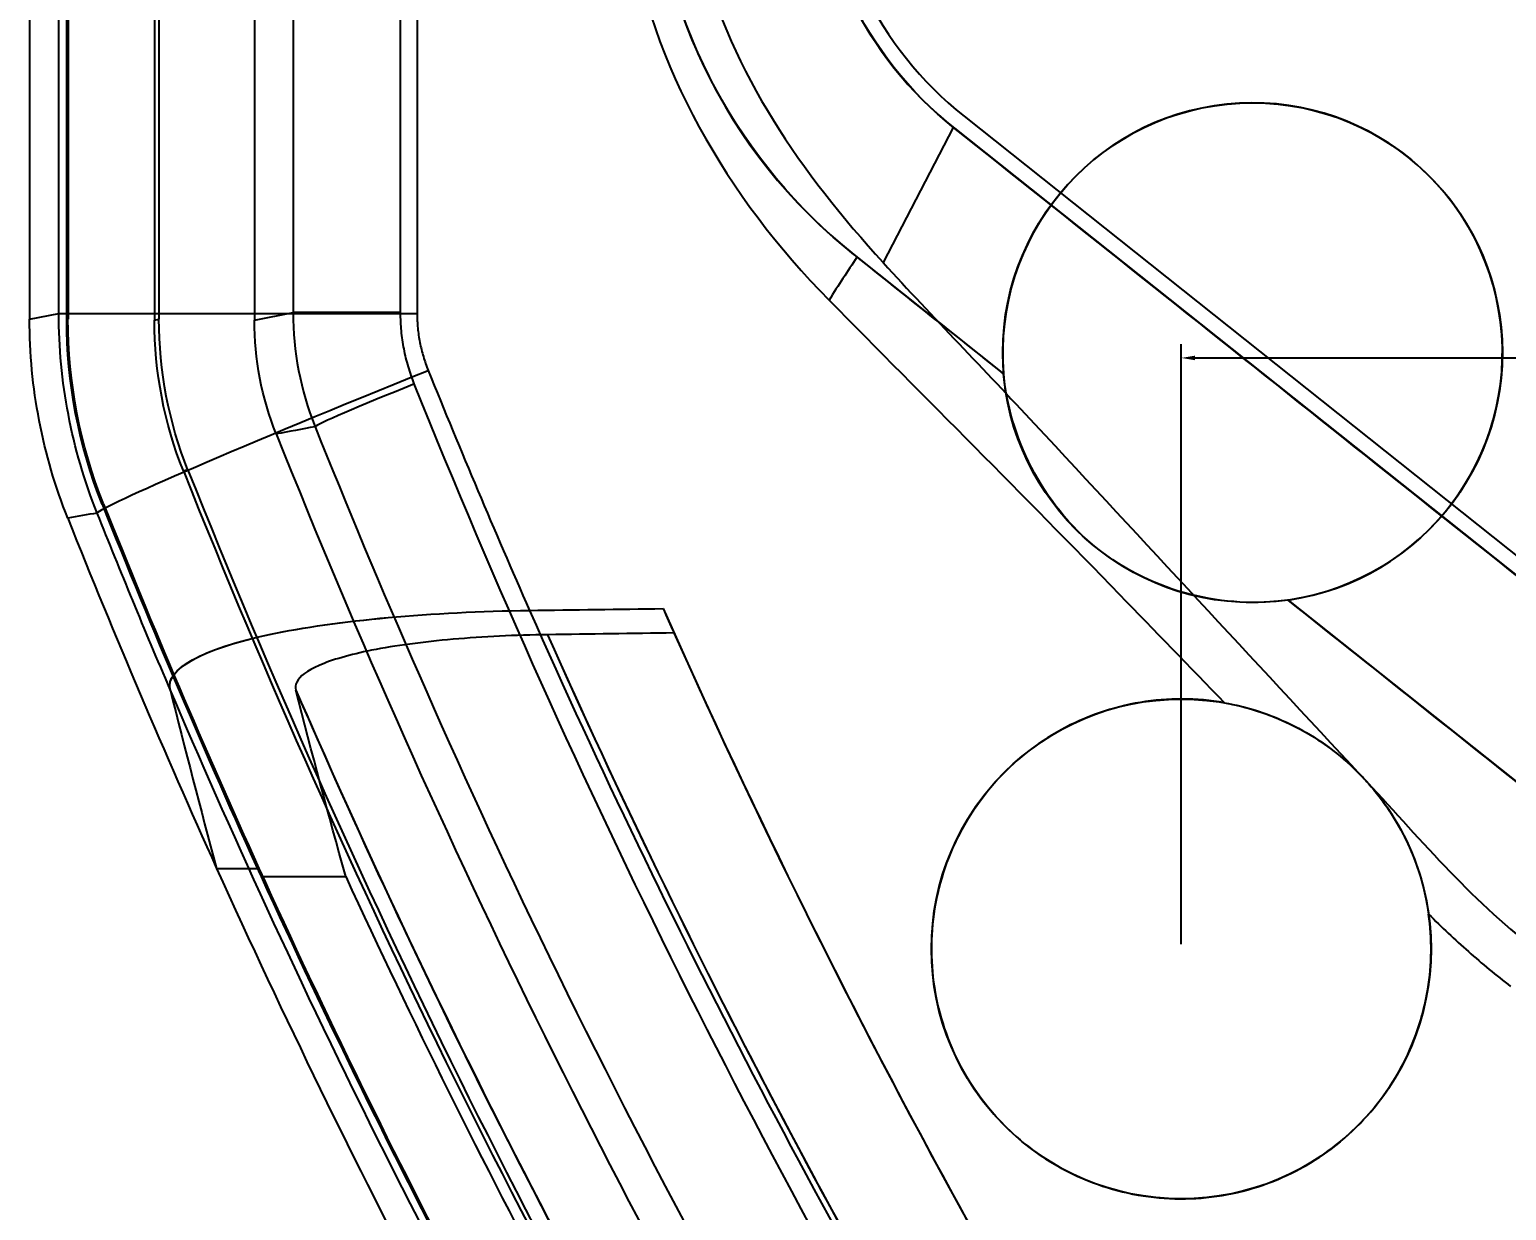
# Model space of a CAD drawing. Header units: inches. Extents: x -850 to 339, y -315 to 884.
# Drawn here: x -720.28 to -701.07, y 528.23 to 543.59 of the extents above; entities that cross this region are included whole.
import ezdxf
from ezdxf.lldxf.tags import DXFTag

# ---------------------------------------------------------------- set-up
doc = ezdxf.new("R2010")
doc.units = ezdxf.units.IN
doc.header["$MEASUREMENT"] = 0
doc.layers.add('SX$17', color=7, linetype='Continuous', true_color=0xffffff)
for name, color, linetype in [('VE001I431$0000000000011', 255, 'Continuous'), ('VE001I433$0000000000011', 255, 'Continuous'), ('VE001I434$0000000000011', 255, 'Continuous'), ('VE001I450$1000000100011', 255, 'Continuous'), ('VE001I451$1000000100011', 255, 'Continuous'), ('VE200I1$1011000101111', 255, 'Continuous'), ('VE200I10$0000000000011', 255, 'Continuous'), ('VE200I1019$0000000000011', 255, 'Continuous'), ('VE200I1020$0000000000011', 255, 'Continuous'), ('VE200I1040$0000000000011', 255, 'Continuous'), ('VE200I1046$0000000000011', 255, 'Continuous'), ('VE200I1054$0000000000011', 255, 'Continuous'), ('VE200I1056$0000000000011', 255, 'Continuous'), ('VE200I1057$0000000000011', 255, 'Continuous'), ('VE200I1081$0000000000011', 255, 'Continuous'), ('VE200I1082$0000000000011', 255, 'Continuous'), ('VE200I1083$0000000000011', 255, 'Continuous'), ('VE200I1096$1011000101111', 255, 'Continuous'), ('VE200I1098$1011000101111', 255, 'Continuous'), ('VE200I11$0000000000011', 255, 'Continuous'), ('VE200I1103$0000000000011', 255, 'Continuous'), ('VE200I1124$0000000000011', 255, 'Continuous'), ('VE200I1126$0001000000011', 255, 'Continuous'), ('VE200I1127$0011000001111', 255, 'Continuous'), ('VE200I1151$0000000000011', 255, 'Continuous'), ('VE200I1152$0000000000011', 255, 'Continuous'), ('VE200I1153$0000000000011', 255, 'Continuous'), ('VE200I1154$0000000000111', 255, 'Continuous'), ('VE200I1158$0000000000111', 255, 'Continuous'), ('VE200I1159$0000000000011', 255, 'Continuous'), ('VE200I13$1011000101111', 255, 'Continuous'), ('VE200I1322$0000000000011', 255, 'Continuous'), ('VE200I1330$1011000101111', 255, 'Continuous'), ('VE200I1331$0000000000011', 255, 'Continuous'), ('VE200I1332$0011000001111', 255, 'Continuous'), ('VE200I1333$0000000000011', 255, 'Continuous'), ('VE200I1334$0000000000011', 255, 'Continuous'), ('VE200I1337$0000000000011', 255, 'Continuous'), ('VE200I1338$0000000000011', 255, 'Continuous'), ('VE200I1340$0000000000011', 255, 'Continuous'), ('VE200I1341$0000000000011', 255, 'Continuous'), ('VE200I1343$0000000000011', 255, 'Continuous'), ('VE200I14$1011000101111', 255, 'Continuous'), ('VE200I15$1011000101111', 255, 'Continuous'), ('VE200I25$0011000001111', 255, 'Continuous'), ('VE200I26$0011000001111', 255, 'Continuous'), ('VE200I35$0000000000011', 255, 'Continuous'), ('VE200I36$0000000000011', 255, 'Continuous'), ('VE200I458$0000000000011', 255, 'Continuous'), ('VE200I459$0000000000011', 255, 'Continuous'), ('VE200I460$0000000000011', 255, 'Continuous'), ('VE200I469$0000000000011', 255, 'Continuous'), ('VE200I470$0000000000011', 255, 'Continuous'), ('VE200I471$0000000000011', 255, 'Continuous'), ('VE200I472$0000000000011', 255, 'Continuous'), ('VE200I49$1011000101111', 255, 'Continuous'), ('VE200I50$1001000100011', 255, 'Continuous'), ('VE200I51$0000000000011', 255, 'Continuous'), ('VE200I510$0000000000011', 255, 'Continuous'), ('VE200I52$0000000000011', 255, 'Continuous'), ('VE200I53$0000000000011', 255, 'Continuous'), ('VE200I544$0000000000011', 255, 'Continuous'), ('VE200I57$0000000000011', 255, 'Continuous'), ('VE200I58$0000000000011', 255, 'Continuous'), ('VE200I586$0000000000011', 255, 'Continuous'), ('VE200I6$0000000000011', 255, 'Continuous'), ('VE200I603$1001000100011', 255, 'Continuous'), ('VE200I604$1011000101111', 255, 'Continuous'), ('VE200I605$1011000101111', 255, 'Continuous'), ('VE200I606$1011000101111', 255, 'Continuous'), ('VE200I607$1010000101111', 255, 'Continuous'), ('VE200I62$1001010100011', 255, 'Continuous'), ('VE200I631$1011000101111', 255, 'Continuous'), ('VE200I635$0000000000011', 255, 'Continuous'), ('VE200I636$0000000000011', 255, 'Continuous'), ('VE200I637$1011000101111', 255, 'Continuous'), ('VE200I638$1011000101111', 255, 'Continuous'), ('VE200I639$1011000101111', 255, 'Continuous'), ('VE200I645$1001000100011', 255, 'Continuous'), ('VE200I648$0011000001111', 255, 'Continuous'), ('VE200I649$0011000001111', 255, 'Continuous'), ('VE200I693$0011000001111', 255, 'Continuous'), ('VE200I697$0000000000011', 255, 'Continuous'), ('VE200I698$0000000000011', 255, 'Continuous'), ('VE200I7$0000000000011', 255, 'Continuous'), ('VE200I704$0011000001111', 255, 'Continuous'), ('VE200I708$0000000000011', 255, 'Continuous'), ('VE200I709$0000000000011', 255, 'Continuous'), ('VE200I784$0000000000011', 255, 'Continuous'), ('VE200I786$0000000000011', 255, 'Continuous'), ('VE200I811$0000000000011', 255, 'Continuous'), ('VE200I869$0011000001111', 255, 'Continuous'), ('VE200I870$0011000001111', 255, 'Continuous'), ('VE200I872$0000000000011', 255, 'Continuous'), ('VE200I874$0001000000011', 255, 'Continuous'), ('VE200I875$0011000001111', 255, 'Continuous'), ('VE200I921$0000000000011', 255, 'Continuous'), ('VE200I922$0000000000011', 255, 'Continuous'), ('VE200I923$0000000000011', 255, 'Continuous'), ('VE200I924$0000000000011', 255, 'Continuous'), ('VE200I925$0000000000011', 255, 'Continuous'), ('VE200I936$1001000100011', 255, 'Continuous'), ('VE200I937$1011000101111', 255, 'Continuous'), ('VE200I938$1001000100011', 255, 'Continuous'), ('VE200I939$1011000101111', 255, 'Continuous'), ('VE200I975$1001000110011', 255, 'Continuous'), ('VE200I976$1001000110011', 255, 'Continuous'), ('VE200I977$1001000110011', 255, 'Continuous'), ('VE200I978$1000000100011', 255, 'Continuous'), ('VE200I979$1000000110011', 255, 'Continuous'), ('VE200I980$1000000100011', 255, 'Continuous'), ('VE200I982$1001000110011', 255, 'Continuous')]:
    doc.layers.add(name, color=color, linetype=linetype)
tags = doc.linetypes.add('HIDDEN', pattern=[0.5, 0.25, -0.25]).pattern_tags.tags
tags[6:7] = [DXFTag(74, 4), DXFTag(75, 0), DXFTag(340, '0'), DXFTag(46, 0.0), DXFTag(50, 0.0), DXFTag(44, 0.0), DXFTag(45, 0.0)]
tags[4:5] = [DXFTag(74, 4), DXFTag(75, 0), DXFTag(340, '0'), DXFTag(46, 0.0), DXFTag(50, 0.0), DXFTag(44, 0.0), DXFTag(45, 0.0)]
doc.dimstyles.get("Standard").update_dxf_attribs({"dimtxt": 5, "dimasz": 0.18, "dimexe": 0.18, "dimexo": 0.0625, "dimgap": 0.09, "dimtad": 0, "dimtih": 1, "dimtoh": 1, "dimzin": 0, "dimdsep": 46, "dimtxsty": 'Standard', "dimcen": 0.09, "dimclrt": 3, "dimadec": 0, "dimazin": 0, "dimtfac": 1, "dimtofl": 0, "dimtmove": 0, "dimatfit": 3, "dimfxl": 0, "dimtolj": 1, "dimtzin": 0, "dimarcsym": 0})

# ---------------------------------------------------------------- blocks, each defined once
blk = doc.blocks.new('*D50')
at = {"color": 0, "lineweight": -2}
for p, q in [((-705.3, 531.695), (-705.3, 539.498)), ((-635.1, 531.695), (-635.1, 539.498)), ((-705.12, 539.318), (-679.457, 539.318)), ((-635.28, 539.318), (-660.944, 539.318))]:
    blk.add_line(p, q, dxfattribs=at)
at = {"color": 0}
for points in [[(-705.12, 539.348), (-705.12, 539.288), (-705.3, 539.318)], [(-635.28, 539.348), (-635.28, 539.288), (-635.1, 539.318)]]:
    blk.add_solid(points, dxfattribs=at)
at = {"layer": 'Defpoints', "color": 0}
for p in [(-635.1, 539.318), (-705.3, 531.632, 1.3), (-635.1, 531.632, 1.3)]:
    blk.add_point(p, dxfattribs=at)
at = {"color": 3, "insert": (-670.2, 539.318), "char_height": 5, "attachment_point": 5}
blk.add_mtext('\\A1;70.20', dxfattribs=at)

msp = doc.modelspace()

# ---------------------------------------------------------------- linework, layer by layer
at = {"layer": 'SX$17', "color": 9, "linetype": 'HIDDEN'}
for p, q in [((-701.122, 539.386, -10.3), (-701.122, 539.386, -1.9)), ((-702.05, 531.632, -11.7), (-702.05, 531.632, 1.941))]:
    msp.add_line(p, q, dxfattribs=at)
at = {"layer": 'VE001I431$0000000000011', "color": 21}
msp.add_arc((-705.2, 546.14, 0.1), 4.7, 180, 231.5, dxfattribs=at)
at = {"layer": 'VE001I433$0000000000011', "color": 21}
msp.add_line((-708.126, 542.462, 0.1), (-698.855, 535.088, 0.1), dxfattribs=at)
at = {"layer": 'VE001I434$0000000000011', "color": 21}
msp.add_line((-708.126, 542.462, 1.8), (-708.126, 542.462, 0.1), dxfattribs=at)
at = {"layer": 'VE001I450$1000000100011', "color": 21}
msp.add_arc((-705.2, 546.14, 1.8), 4.7, 180, 231.5, dxfattribs=at)
at = {"layer": 'VE001I451$1000000100011', "color": 21}
msp.add_line((-708.126, 542.462, 1.8), (-698.855, 535.088, 1.8), dxfattribs=at)
at = {"layer": 'VE200I1$1011000101111', "color": 30}
msp.add_open_spline([(-713.778, 536.035, 3.286), (-711.967, 531.939, 3.404), (-709.897, 527.975, 3.531), (-707.569, 524.143, 3.66)], degree=3, dxfattribs=at)
at = {"layer": 'VE200I10$0000000000011', "color": 30}
msp.add_line((-717.271, 532.573, -13), (-716.17, 532.573, -13), dxfattribs=at)
at = {"layer": 'VE200I1019$0000000000011', "color": 9}
msp.add_arc((-705.2, 546.14, 0.1), 4.9, 180, 231.5, dxfattribs=at)
at = {"layer": 'VE200I1020$0000000000011', "color": 9}
msp.add_line((-708.251, 542.305, 0.1), (-698.98, 534.931, 0.1), dxfattribs=at)
at = {"layer": 'VE200I1040$0000000000011', "color": 9}
msp.add_line((-708.251, 542.305, 0.1), (-708.251, 542.305, 1.493), dxfattribs=at)
at = {"layer": 'VE200I1046$0000000000011', "color": 9}
msp.add_open_spline([(-709.519, 540.631, 0.811), (-709.64, 540.445, 1.047), (-709.761, 540.259, 1.285), (-709.882, 540.071, 1.524)], degree=3, dxfattribs=at)
at = {"layer": 'VE200I1054$0000000000011', "color": 9}
msp.add_open_spline([(-709.558, 540.662, 0.813), (-711.042, 541.843, 0.904), (-712, 543.616, 0.908), (-712.172, 545.507, 0.917)], degree=3, dxfattribs=at)
at = {"layer": 'VE200I1056$0000000000011', "color": 9}
msp.add_arc((-705.2, 546.14, -1.9), 7, 180, 231.5, dxfattribs=at)
at = {"layer": 'VE200I1057$0000000000011', "color": 9}
msp.add_line((-709.558, 540.662, -1.9), (-709.558, 540.662, 0.813), dxfattribs=at)
at = {"layer": 'VE200I1081$0000000000011', "color": 9}
msp.add_open_spline([(-707.61, 539.113, 0.733), (-708.247, 539.619, 0.756), (-708.883, 540.125, 0.778), (-709.519, 540.631, 0.811)], degree=3, dxfattribs=at)
at = {"layer": 'VE200I1082$0000000000011', "color": 9}
msp.add_open_spline([(-709.519, 540.631, 0.811), (-709.532, 540.641, 0.811), (-709.545, 540.652, 0.812), (-709.558, 540.662, 0.813)], degree=3, dxfattribs=at)
at = {"layer": 'VE200I1083$0000000000011', "color": 9}
msp.add_line((-709.558, 540.662, -1.9), (-707.61, 539.113, -1.9), dxfattribs=at)
at = {"layer": 'VE200I1096$1011000101111', "color": 9, "extrusion": (-0.371739, 0.928004, -0.024887)}
msp.add_arc((463.021, 17.281, 766.088), 5, 2.0006, 86.4449, dxfattribs=at)
at = {"layer": 'VE200I1098$1011000101111', "color": 9, "extrusion": (0, 1, 0)}
msp.add_arc((714.906, -1.8, 539.897), 5, 2, 86.1576, dxfattribs=at)
at = {"layer": 'VE200I11$0000000000011', "color": 30}
msp.add_arc((-618.215, 577.733, -13), 107.863, 204.75111, 211.33366, dxfattribs=at)
at = {"layer": 'VE200I1103$0000000000011', "color": 9, "extrusion": (0.371832, -0.927961, 0.025068)}
msp.add_arc((-463.391, 18.896, -766.086), 1.5, 93.5799, 177.9994, dxfattribs=at)
at = {"layer": 'VE200I1124$0000000000011', "color": 9, "extrusion": (0, 0, -1)}
msp.add_ellipse((-713.279, 539.826, -12.5), major_axis=(6.387, 1.226), ratio=0.999368, start_param=2.951988, end_param=3.331176, dxfattribs=at)
at = {"layer": 'VE200I1126$0001000000011', "color": 9}
msp.add_line((-719.8, 600.331, -13), (-719.8, 539.821, -13), dxfattribs=at)
at = {"layer": 'VE200I1127$0011000001111', "color": 9}
msp.add_line((-719.8, 539.821, -13), (-719.782, 539.824, -12.5), dxfattribs=at)
at = {"layer": 'VE200I1151$0000000000011', "color": 9}
msp.add_line((-703.91, 536.169, -1.9), (-703.91, 536.169, 0.61), dxfattribs=at)
at = {"layer": 'VE200I1152$0000000000011', "color": 9}
msp.add_open_spline([(-703.91, 536.169, 0.61), (-704.723, 536.053, 1.081), (-705.655, 536.258, 1.47), (-707.117, 537.413, 1.596), (-707.544, 538.325, 1.259), (-707.61, 539.113, 0.733)], degree=3, knots=[0, 0, 0, 0, 0.5, 0.5, 1, 1, 1, 1], dxfattribs=at)
at = {"layer": 'VE200I1153$0000000000011', "color": 9}
msp.add_line((-707.61, 539.113, 0.734), (-707.61, 539.113, -1.9), dxfattribs=at)
at = {"layer": 'VE200I1154$0000000000111', "color": 9}
msp.add_circle((-704.372, 539.386, -10.3), 3.25, dxfattribs=at)
at = {"layer": 'VE200I1158$0000000000111', "color": 9}
msp.add_circle((-705.3, 531.632, -11.7), 3.25, dxfattribs=at)
at = {"layer": 'VE200I1159$0000000000011', "color": 9}
msp.add_open_spline([(-704.739, 534.834, 1.809), (-704.453, 534.783, 1.684), (-704.158, 534.691, 1.583), (-703.88, 534.556, 1.517), (-703.601, 534.42, 1.45), (-703.331, 534.238, 1.416), (-703.098, 534.023, 1.417), (-702.881, 533.822, 1.419), (-702.689, 533.589, 1.45), (-702.537, 533.343, 1.506), (-702.38, 533.09, 1.563), (-702.26, 532.817, 1.648), (-702.18, 532.543, 1.751), (-702.136, 532.391, 1.809), (-702.103, 532.237, 1.873), (-702.082, 532.084, 1.941)], degree=3, knots=[0, 0, 0, 0, 0.226017, 0.226017, 0.226017, 0.453321, 0.453321, 0.453321, 0.664254, 0.664254, 0.664254, 0.880493, 0.880493, 0.880493, 1, 1, 1, 1], dxfattribs=at)
at = {"layer": 'VE200I13$1011000101111', "color": 30}
msp.add_open_spline([(-711.573, 521.567, -1.157), (-714.783, 526.892, -1.328), (-716.939, 531.461, -1.461), (-718.453, 535.006, -1.555)], degree=3, dxfattribs=at)
at = {"layer": 'VE200I1322$0000000000011', "color": 9}
msp.add_arc((-618.215, 577.733, -13), 107.863, 204.75111, 211.33366, dxfattribs=at)
at = {"layer": 'VE200I1330$1011000101111', "color": 9, "extrusion": (0, -0.978148, 0.207912)}
msp.add_ellipse((-618.215, 560.52, 118.48), major_axis=(0, -104.773, -492.917), ratio=0.205087, start_param=4.958382, end_param=4.981343, dxfattribs=at)
at = {"layer": 'VE200I1331$0000000000011', "color": 9}
msp.add_line((-717.849, 532.68, -12.5), (-717.3, 532.68, -12.5), dxfattribs=at)
at = {"layer": 'VE200I1332$0011000001111', "color": 9, "extrusion": (0, -0.978148, 0.207912)}
msp.add_ellipse((-618.215, 560.605, 118.877), major_axis=(0, -104.259, -490.498), ratio=0.205087, start_param=4.983544, end_param=4.984602, dxfattribs=at)
at = {"layer": 'VE200I1333$0000000000011', "color": 9}
msp.add_line((-717.271, 532.573, -13), (-716.17, 532.573, -13), dxfattribs=at)
at = {"layer": 'VE200I1334$0000000000011', "color": 9, "extrusion": (0, 0.978148, -0.207912)}
msp.add_ellipse((-618.215, 560.774, 119.672), major_axis=(0, -103.23, -485.66), ratio=0.205087, start_param=1.294101, end_param=1.318439, dxfattribs=at)
at = {"layer": 'VE200I1337$0000000000011', "color": 9, "extrusion": (0, -0.978148, 0.207912)}
msp.add_ellipse((-618.215, 577.733, 199.461), major_axis=(0, 102.664, 482.997), ratio=0.207912, start_param=1.988795, end_param=1.992183, dxfattribs=at)
at = {"layer": 'VE200I1338$0000000000011', "color": 9}
msp.add_open_spline([(-711.899, 535.741, 1.902), (-709.55, 530.502, 2.049), (-706.782, 525.495, 2.209), (-703.594, 520.72, 2.368)], degree=3, dxfattribs=at)
at = {"layer": 'VE200I1340$0000000000011', "color": 9}
msp.add_open_spline([(-713.54, 535.719, 1.798), (-713.96, 535.713, 1.771), (-714.382, 535.693, 1.678), (-714.771, 535.659, 1.519), (-715.16, 535.626, 1.36), (-715.528, 535.576, 1.129), (-715.833, 535.516, 0.843), (-716.114, 535.46, 0.58), (-716.35, 535.392, 0.263), (-716.516, 535.319, -0.081), (-716.671, 535.252, -0.399), (-716.769, 535.177, -0.749), (-716.806, 535.103, -1.099), (-716.823, 535.068, -1.262), (-716.827, 535.033, -1.427), (-716.818, 534.998, -1.592)], degree=3, knots=[0, 0, 0, 0, 0.23934, 0.23934, 0.23934, 0.480027, 0.480027, 0.480027, 0.701279, 0.701279, 0.701279, 0.905705, 0.905705, 0.905705, 1, 1, 1, 1], dxfattribs=at)
at = {"layer": 'VE200I1341$0000000000011', "color": 9}
msp.add_open_spline([(-716.818, 534.998, -1.592), (-714.86, 530.491, -1.468), (-712.59, 526.109, -1.333), (-709.995, 521.856, -1.194)], degree=3, dxfattribs=at)
at = {"layer": 'VE200I1343$0000000000011', "color": 9}
msp.add_open_spline([(-707.2, 523.675, 2.179), (-709.594, 527.578, 2.046), (-711.704, 531.594, 1.917), (-713.54, 535.719, 1.798)], degree=3, dxfattribs=at)
at = {"layer": 'VE200I14$1011000101111', "color": 30, "extrusion": (0, -0.978148, 0.207912)}
msp.add_ellipse((-618.215, 560.52, 118.48), major_axis=(0, -104.773, -492.917), ratio=0.205087, start_param=4.958382, end_param=4.981343, dxfattribs=at)
at = {"layer": 'VE200I15$1011000101111', "color": 30}
msp.add_arc((-618.215, 577.733, -12.5), 109.347, 204.33213, 210.97741, dxfattribs=at)
at = {"layer": 'VE200I25$0011000001111', "color": 30, "extrusion": (0, -0.978148, 0.207912)}
msp.add_ellipse((-618.215, 560.605, 118.877), major_axis=(0, -104.259, -490.498), ratio=0.205087, start_param=4.983544, end_param=4.984602, dxfattribs=at)
at = {"layer": 'VE200I26$0011000001111', "color": 30}
msp.add_arc((-618.215, 577.733, -13), 108.864, 204.50855, 210.97508, dxfattribs=at)
at = {"layer": 'VE200I35$0000000000011', "color": 30, "extrusion": (0, 0.978148, -0.207912)}
msp.add_ellipse((-618.215, 560.774, 119.672), major_axis=(0, -103.23, -485.66), ratio=0.205087, start_param=1.294101, end_param=1.318439, dxfattribs=at)
at = {"layer": 'VE200I36$0000000000011', "color": 30}
msp.add_open_spline([(-716.818, 534.998, -1.592), (-715.34, 531.597, -1.498), (-713.209, 527.124, -1.366), (-709.995, 521.856, -1.194)], degree=3, dxfattribs=at)
at = {"layer": 'VE200I458$0000000000011', "color": 9}
msp.add_open_spline([(-707.753, 523.901, 1.647), (-710.67, 528.726, 1.483), (-713.178, 533.753, 1.324), (-715.277, 538.98, 1.182)], degree=3, dxfattribs=at)
at = {"layer": 'VE200I459$0000000000011', "color": 9}
msp.add_open_spline([(-715.277, 538.98, 1.182), (-715.306, 539.053, 1.18), (-715.358, 539.203, 1.177), (-715.415, 539.434, 1.173), (-715.449, 539.669, 1.171), (-715.456, 539.828, 1.17), (-715.456, 539.907, 1.17)], degree=3, dxfattribs=at)
at = {"layer": 'VE200I460$0000000000011', "color": 9}
msp.add_line((-715.456, 539.907, 1.17), (-715.456, 549.554, 1.17), dxfattribs=at)
at = {"layer": 'VE200I469$0000000000011', "color": 9}
msp.add_open_spline([(-712.481, 544.962, 1.365), (-712.196, 543.095, 1.383), (-711.203, 541.412, 1.446), (-709.882, 540.071, 1.524)], degree=3, dxfattribs=at)
at = {"layer": 'VE200I470$0000000000011', "color": 9}
msp.add_open_spline([(-709.882, 540.071, 1.524), (-708.623, 538.794, 1.599), (-707.352, 537.53, 1.671), (-706.104, 536.243, 1.737), (-705.649, 535.773, 1.762), (-705.193, 535.304, 1.786), (-704.739, 534.834, 1.809)], degree=3, knots=[0, 0, 0, 0, 0.732714, 0.732714, 0.732714, 1, 1, 1, 1], dxfattribs=at)
at = {"layer": 'VE200I471$0000000000011', "color": 9}
msp.add_open_spline([(-704.739, 534.834, 1.809), (-705.097, 534.897, 1.791), (-705.472, 534.898, 1.771), (-705.831, 534.839, 1.752), (-706.191, 534.779, 1.733), (-706.545, 534.657, 1.714), (-706.864, 534.481, 1.696), (-707.183, 534.306, 1.679), (-707.477, 534.073, 1.662), (-707.72, 533.802, 1.649), (-707.963, 533.531, 1.635), (-708.163, 533.214, 1.624), (-708.302, 532.878, 1.616), (-708.442, 532.542, 1.608), (-708.525, 532.177, 1.603), (-708.545, 531.814, 1.602), (-708.565, 531.451, 1.601), (-708.524, 531.08, 1.603), (-708.423, 530.731, 1.609), (-708.322, 530.382, 1.615), (-708.16, 530.046, 1.624), (-707.95, 529.75, 1.636), (-707.739, 529.454, 1.648), (-707.475, 529.19, 1.663), (-707.178, 528.98, 1.679), (-706.882, 528.77, 1.695), (-706.545, 528.608, 1.714), (-706.195, 528.508, 1.733), (-705.845, 528.408, 1.751), (-705.473, 528.367, 1.771), (-705.11, 528.388, 1.79), (-704.746, 528.409, 1.809), (-704.381, 528.494, 1.828), (-704.045, 528.635, 1.845), (-703.709, 528.775, 1.862), (-703.393, 528.976, 1.878), (-703.122, 529.22, 1.891), (-702.852, 529.464, 1.904), (-702.62, 529.758, 1.915), (-702.446, 530.078, 1.924), (-702.272, 530.398, 1.932), (-702.151, 530.751, 1.938), (-702.092, 531.111, 1.941), (-702.04, 531.431, 1.943), (-702.037, 531.763, 1.943), (-702.082, 532.084, 1.941)], degree=3, knots=[0, 0, 0, 0, 0.067273, 0.067273, 0.067273, 0.134546, 0.134546, 0.134546, 0.201809, 0.201809, 0.201809, 0.268998, 0.268998, 0.268998, 0.336083, 0.336083, 0.336083, 0.403085, 0.403085, 0.403085, 0.470071, 0.470071, 0.470071, 0.537114, 0.537114, 0.537114, 0.60426, 0.60426, 0.60426, 0.671498, 0.671498, 0.671498, 0.738775, 0.738775, 0.738775, 0.806028, 0.806028, 0.806028, 0.873212, 0.873212, 0.873212, 0.940315, 0.940315, 0.940315, 1, 1, 1, 1], dxfattribs=at)
at = {"layer": 'VE200I472$0000000000011', "color": 9}
msp.add_open_spline([(-702.082, 532.084, 1.941), (-701.997, 532.001, 1.945), (-701.827, 531.837, 1.953), (-701.565, 531.596, 1.966), (-701.295, 531.365, 1.978), (-701.11, 531.217, 1.987), (-701.016, 531.145, 1.991)], degree=3, dxfattribs=at)
at = {"layer": 'VE200I49$1011000101111', "color": 30}
msp.add_open_spline([(-718.453, 535.006, -1.555), (-718.519, 535.27, -0.312), (-718.037, 535.534, 0.931), (-716.284, 535.909, 2.691), (-715.046, 536.017, 3.203), (-713.778, 536.035, 3.286)], degree=3, knots=[0, 0, 0, 0, 0.5, 0.5, 1, 1, 1, 1], dxfattribs=at)
at = {"layer": 'VE200I50$1001000100011', "color": 30, "extrusion": (0, 0.978148, -0.207912)}
msp.add_ellipse((-670.2, 393.47, -667.429), major_axis=(0, -142.865, -672.129), ratio=0.978148, start_param=3.076712, end_param=3.079302, dxfattribs=at)
at = {"layer": 'VE200I51$0000000000011', "color": 30, "extrusion": (0, -0.978148, 0.207912)}
msp.add_ellipse((-618.215, 577.733, 199.461), major_axis=(0, 102.664, 482.997), ratio=0.207912, start_param=1.988795, end_param=1.992183, dxfattribs=at)
at = {"layer": 'VE200I510$0000000000011', "color": 9, "extrusion": (0, -0.978148, 0.207912)}
msp.add_ellipse((-670.2, 393.47, -667.429), major_axis=(0, -142.547, -670.629), ratio=0.978148, start_param=3.203811, end_param=3.206264, dxfattribs=at)
at = {"layer": 'VE200I52$0000000000011', "color": 30, "extrusion": (0, -0.978148, 0.207912)}
msp.add_ellipse((-670.2, 393.47, -667.429), major_axis=(0, -142.547, -670.629), ratio=0.978148, start_param=3.203811, end_param=3.206264, dxfattribs=at)
at = {"layer": 'VE200I53$0000000000011', "color": 30}
msp.add_open_spline([(-713.54, 535.719, 1.798), (-713.96, 535.713, 1.771), (-714.382, 535.693, 1.678), (-714.771, 535.659, 1.519), (-715.16, 535.626, 1.36), (-715.528, 535.576, 1.129), (-715.833, 535.516, 0.843), (-716.114, 535.46, 0.58), (-716.35, 535.392, 0.263), (-716.516, 535.319, -0.081), (-716.671, 535.252, -0.399), (-716.769, 535.177, -0.749), (-716.806, 535.103, -1.099), (-716.823, 535.068, -1.262), (-716.827, 535.033, -1.427), (-716.818, 534.998, -1.592)], degree=3, knots=[0, 0, 0, 0, 0.23934, 0.23934, 0.23934, 0.480027, 0.480027, 0.480027, 0.701279, 0.701279, 0.701279, 0.905705, 0.905705, 0.905705, 1, 1, 1, 1], dxfattribs=at)
at = {"layer": 'VE200I544$0000000000011', "color": 9}
msp.add_line((-716.854, 549.579, -0.274), (-716.854, 539.907, -0.274), dxfattribs=at)
at = {"layer": 'VE200I57$0000000000011', "color": 30}
msp.add_open_spline([(-707.2, 523.675, 2.179), (-709.579, 527.553, 2.047), (-711.692, 531.568, 1.918), (-713.54, 535.719, 1.798)], degree=3, dxfattribs=at)
at = {"layer": 'VE200I58$0000000000011', "color": 30}
msp.add_open_spline([(-711.899, 535.741, 1.902), (-709.55, 530.502, 2.049), (-706.782, 525.495, 2.209), (-703.594, 520.72, 2.368)], degree=3, dxfattribs=at)
at = {"layer": 'VE200I586$0000000000011', "color": 9, "extrusion": (0, -1, 0)}
msp.add_arc((-715.355, -0.326, -539.907), 1.5, 93.8723, 178, dxfattribs=at)
at = {"layer": 'VE200I6$0000000000011', "color": 30}
msp.add_line((-717.849, 532.68, -12.5), (-717.3, 532.68, -12.5), dxfattribs=at)
at = {"layer": 'VE200I603$1001000100011', "color": 9}
msp.add_line((-715.241, 599.984, 3.189), (-715.241, 539.897, 3.189), dxfattribs=at)
at = {"layer": 'VE200I604$1011000101111', "color": 9}
msp.add_open_spline([(-715.241, 539.897, 3.189), (-715.241, 539.834, 3.189), (-715.235, 539.707, 3.19), (-715.208, 539.519, 3.191), (-715.162, 539.334, 3.194), (-715.12, 539.214, 3.197), (-715.097, 539.156, 3.199)], degree=3, dxfattribs=at)
at = {"layer": 'VE200I605$1011000101111', "color": 9}
msp.add_open_spline([(-715.097, 539.156, 3.199), (-714.674, 538.108, 3.227), (-714.235, 537.068, 3.256), (-713.778, 536.035, 3.286)], degree=3, dxfattribs=at)
at = {"layer": 'VE200I606$1011000101111', "color": 9, "extrusion": (0, 0.978148, -0.207912)}
msp.add_ellipse((-670.2, 393.47, -667.429), major_axis=(0, -142.865, -672.129), ratio=0.978148, start_param=3.076712, end_param=3.079302, dxfattribs=at)
at = {"layer": 'VE200I607$1010000101111', "color": 9}
msp.add_open_spline([(-712.04, 536.058, 3.396), (-709.662, 530.705, 3.545), (-706.847, 525.592, 3.708), (-703.594, 520.72, 3.87)], degree=3, dxfattribs=at)
at = {"layer": 'VE200I62$1001010100011', "color": 30}
msp.add_open_spline([(-712.04, 536.058, 3.396), (-709.662, 530.705, 3.545), (-706.847, 525.592, 3.708), (-703.594, 520.72, 3.87)], degree=3, dxfattribs=at)
at = {"layer": 'VE200I631$1011000101111', "color": 9, "extrusion": (0, 0, -1)}
msp.add_ellipse((-713.278, 539.826, -12.5), major_axis=(6.879, 1.322), ratio=0.999368, start_param=2.95212, end_param=3.331301, dxfattribs=at)
at = {"layer": 'VE200I635$0000000000011', "color": 9}
msp.add_line((-719.782, 600.316, -12.5), (-719.782, 539.824, -12.5), dxfattribs=at)
at = {"layer": 'VE200I636$0000000000011', "color": 9}
msp.add_arc((-618.215, 577.733, -12.5), 108.846, 201.73928, 204.45127, dxfattribs=at)
at = {"layer": 'VE200I637$1011000101111', "color": 9}
msp.add_open_spline([(-718.453, 535.006, -1.555), (-718.785, 535.782, -1.576), (-719.101, 536.547, -1.596), (-719.403, 537.301, -1.616)], degree=3, dxfattribs=at)
at = {"layer": 'VE200I638$1011000101111', "color": 9}
msp.add_open_spline([(-719.403, 537.301, -1.616), (-719.531, 537.279, -5.244), (-719.658, 537.256, -8.872), (-719.785, 537.233, -12.5)], degree=3, dxfattribs=at)
at = {"layer": 'VE200I639$1011000101111', "color": 9}
msp.add_arc((-618.215, 577.733, -12.5), 109.347, 201.73922, 204.33213, dxfattribs=at)
at = {"layer": 'VE200I645$1001000100011', "color": 9}
msp.add_open_spline([(-718.453, 535.006, -1.555), (-718.519, 535.27, -0.311), (-718.043, 535.533, 0.924), (-716.284, 535.909, 2.693), (-715.047, 536.017, 3.203), (-713.778, 536.035, 3.286)], degree=3, knots=[0, 0, 0, 0, 0.5, 0.5, 1, 1, 1, 1], dxfattribs=at)
at = {"layer": 'VE200I648$0011000001111', "color": 9}
msp.add_open_spline([(-719.32, 537.418, -12.5), (-719.326, 537.417, -12.667), (-719.332, 537.416, -12.833), (-719.338, 537.415, -13)], degree=3, dxfattribs=at)
at = {"layer": 'VE200I649$0011000001111', "color": 9}
msp.add_arc((-618.215, 577.733, -13), 108.864, 201.73741, 204.50855, dxfattribs=at)
at = {"layer": 'VE200I693$0011000001111', "color": 9, "extrusion": (0, 0, -1)}
msp.add_ellipse((-713.355, 539.811, -14.7), major_axis=(5.208, 1), ratio=0.999368, start_param=2.952087, end_param=3.331134, dxfattribs=at)
at = {"layer": 'VE200I697$0000000000011', "color": 9}
msp.add_line((-717.358, 600.381, -14.7), (-717.358, 539.81, -14.7), dxfattribs=at)
at = {"layer": 'VE200I698$0000000000011', "color": 9}
msp.add_arc((-618.215, 577.733, -14.7), 106.422, 201.73136, 210.9673, dxfattribs=at)
at = {"layer": 'VE200I7$0000000000011', "color": 30}
msp.add_arc((-618.215, 577.733, -12.5), 108.846, 204.45127, 210.9775, dxfattribs=at)
at = {"layer": 'VE200I704$0011000001111', "color": 9, "extrusion": (0, 0, -1)}
msp.add_ellipse((-713.296, 539.822, -13), major_axis=(6.387, 1.226), ratio=0.999368, start_param=2.95202, end_param=3.331176, dxfattribs=at)
at = {"layer": 'VE200I708$0000000000011', "color": 9}
msp.add_line((-718.599, 600.33, -13), (-718.599, 539.821, -13), dxfattribs=at)
at = {"layer": 'VE200I709$0000000000011', "color": 9}
msp.add_arc((-618.215, 577.733, -13), 107.663, 201.73756, 210.97529, dxfattribs=at)
at = {"layer": 'VE200I784$0000000000011', "color": 9}
msp.add_line((-703.91, 536.169, -1.9), (-700.287, 533.288, -1.9), dxfattribs=at)
at = {"layer": 'VE200I786$0000000000011', "color": 9}
msp.add_open_spline([(-700.287, 533.288, 0.539), (-701.495, 534.248, 0.525), (-702.703, 535.209, 0.576), (-703.91, 536.169, 0.61)], degree=3, dxfattribs=at)
at = {"layer": 'VE200I811$0000000000011', "color": 9}
msp.add_arc((-704.372, 539.386, -1.9), 3.25, 278.1731, 184.8269, dxfattribs=at)
at = {"layer": 'VE200I869$0011000001111', "color": 9}
msp.add_open_spline([(-718.223, 537.86, -13), (-718.242, 537.856, -13.567), (-718.262, 537.852, -14.133), (-718.282, 537.849, -14.7)], degree=3, dxfattribs=at)
at = {"layer": 'VE200I870$0011000001111', "color": 9}
msp.add_arc((-618.215, 577.733, -14.7), 107.722, 201.73119, 210.96708, dxfattribs=at)
at = {"layer": 'VE200I872$0000000000011', "color": 9, "extrusion": (0, 0, -1)}
msp.add_ellipse((-713.296, 539.822, -13), major_axis=(5.208, 1), ratio=0.999368, start_param=2.951976, end_param=3.331134, dxfattribs=at)
at = {"layer": 'VE200I874$0001000000011', "color": 9}
msp.add_line((-718.659, 600.382, -14.7), (-718.659, 539.81, -14.7), dxfattribs=at)
at = {"layer": 'VE200I875$0011000001111', "color": 9}
msp.add_line((-718.659, 539.81, -14.7), (-718.599, 539.821, -13), dxfattribs=at)
at = {"layer": 'VE200I921$0000000000011', "color": 9}
msp.add_open_spline([(-716.568, 538.423, -0.262), (-714.955, 534.398, -0.155), (-712.603, 529.179, 0), (-708.953, 523.128, 0.202)], degree=3, dxfattribs=at)
at = {"layer": 'VE200I922$0000000000011', "color": 9}
msp.add_open_spline([(-716.568, 538.423, -0.262), (-716.737, 538.392, -5.075), (-716.905, 538.361, -9.887), (-717.074, 538.33, -14.7)], degree=3, dxfattribs=at)
at = {"layer": 'VE200I923$0000000000011', "color": 9, "extrusion": (0, 0, -1)}
msp.add_ellipse((-713.355, 539.811, -14.7), major_axis=(3.931, 0.756), ratio=0.999368, start_param=2.952408, end_param=3.331438, dxfattribs=at)
at = {"layer": 'VE200I924$0000000000011', "color": 9}
msp.add_line((-717.358, 539.81, -14.7), (-716.854, 539.907, -0.274), dxfattribs=at)
at = {"layer": 'VE200I925$0000000000011', "color": 9}
msp.add_open_spline([(-716.854, 539.907, -0.274), (-716.854, 539.405, -0.273), (-716.758, 538.898, -0.269), (-716.568, 538.423, -0.262)], degree=3, dxfattribs=at)
at = {"layer": 'VE200I936$1001000100011', "color": 9}
msp.add_line((-720.283, 600.317, -12.5), (-720.283, 539.824, -12.5), dxfattribs=at)
at = {"layer": 'VE200I937$1011000101111', "color": 9}
msp.add_line((-720.283, 539.824, -12.5), (-719.903, 539.897, -1.625), dxfattribs=at)
at = {"layer": 'VE200I938$1001000100011', "color": 9}
msp.add_line((-719.903, 539.897, -1.625), (-719.903, 599.984, -1.625), dxfattribs=at)
at = {"layer": 'VE200I939$1011000101111', "color": 9}
msp.add_open_spline([(-719.403, 537.301, -1.616), (-719.735, 538.132, -1.618), (-719.903, 539.019, -1.621), (-719.903, 539.897, -1.625)], degree=3, dxfattribs=at)
at = {"layer": 'VE200I975$1001000110011', "color": 9}
msp.add_open_spline([(-709.177, 540.558, 3.569), (-708.531, 539.849, 3.606), (-707.861, 539.163, 3.644), (-707.208, 538.46, 3.68), (-705.79, 536.936, 3.759), (-704.376, 535.41, 3.832), (-702.958, 533.885, 3.901)], degree=3, knots=[0, 0, 0, 0, 0.315478, 0.315478, 0.315478, 1, 1, 1, 1], dxfattribs=at)
at = {"layer": 'VE200I976$1001000110011', "color": 9}
msp.add_open_spline([(-702.958, 533.885, 3.901), (-702.933, 533.859, 3.902), (-702.908, 533.832, 3.904), (-702.884, 533.806, 3.905)], degree=3, dxfattribs=at)
at = {"layer": 'VE200I977$1001000110011', "color": 9}
msp.add_open_spline([(-702.884, 533.806, 3.905), (-702.163, 533.031, 3.94), (-701.483, 532.215, 3.972), (-700.626, 531.579, 4.011)], degree=3, dxfattribs=at)
at = {"layer": 'VE200I978$1000000100011', "color": 9}
msp.add_open_spline([(-698.989, 534.938, 1.532), (-700.534, 536.167, 1.536), (-702.079, 537.396, 1.527), (-703.624, 538.625, 1.52), (-705.168, 539.854, 1.514), (-706.713, 541.083, 1.508), (-708.258, 542.312, 1.493)], degree=3, knots=[0, 0, 0, 0, 0.499997, 0.499997, 0.499997, 1, 1, 1, 1], dxfattribs=at)
at = {"layer": 'VE200I979$1000000110011', "color": 9}
msp.add_line((-708.266, 542.317, 1.494), (-709.177, 540.558, 3.569), dxfattribs=at)
at = {"layer": 'VE200I980$1000000100011', "color": 9}
msp.add_open_spline([(-708.258, 542.312, 1.493), (-709.413, 543.234, 1.476), (-710.1, 544.662, 1.471), (-710.1, 546.14, 1.462)], degree=3, dxfattribs=at)
at = {"layer": 'VE200I982$1001000110011', "color": 9}
msp.add_open_spline([(-711.54, 544.542, 3.427), (-711.151, 543.018, 3.451), (-710.233, 541.716, 3.508), (-709.177, 540.558, 3.569)], degree=3, dxfattribs=at)

# ---------------------------------------------------------------- dimensions: what is measured, and where the dimension line sits
dim = msp.add_linear_dim(base=(-635.1, 539.318, -13), p1=(-705.3, 531.632, -11.7), p2=(-635.1, 531.632, -11.7), dimstyle='Standard')
dim.commit()
dim.dimension.update_dxf_attribs({"geometry": '*D50', "text_midpoint": (-670.2, 539.318, -13)})

doc.saveas('drawing.dxf')
